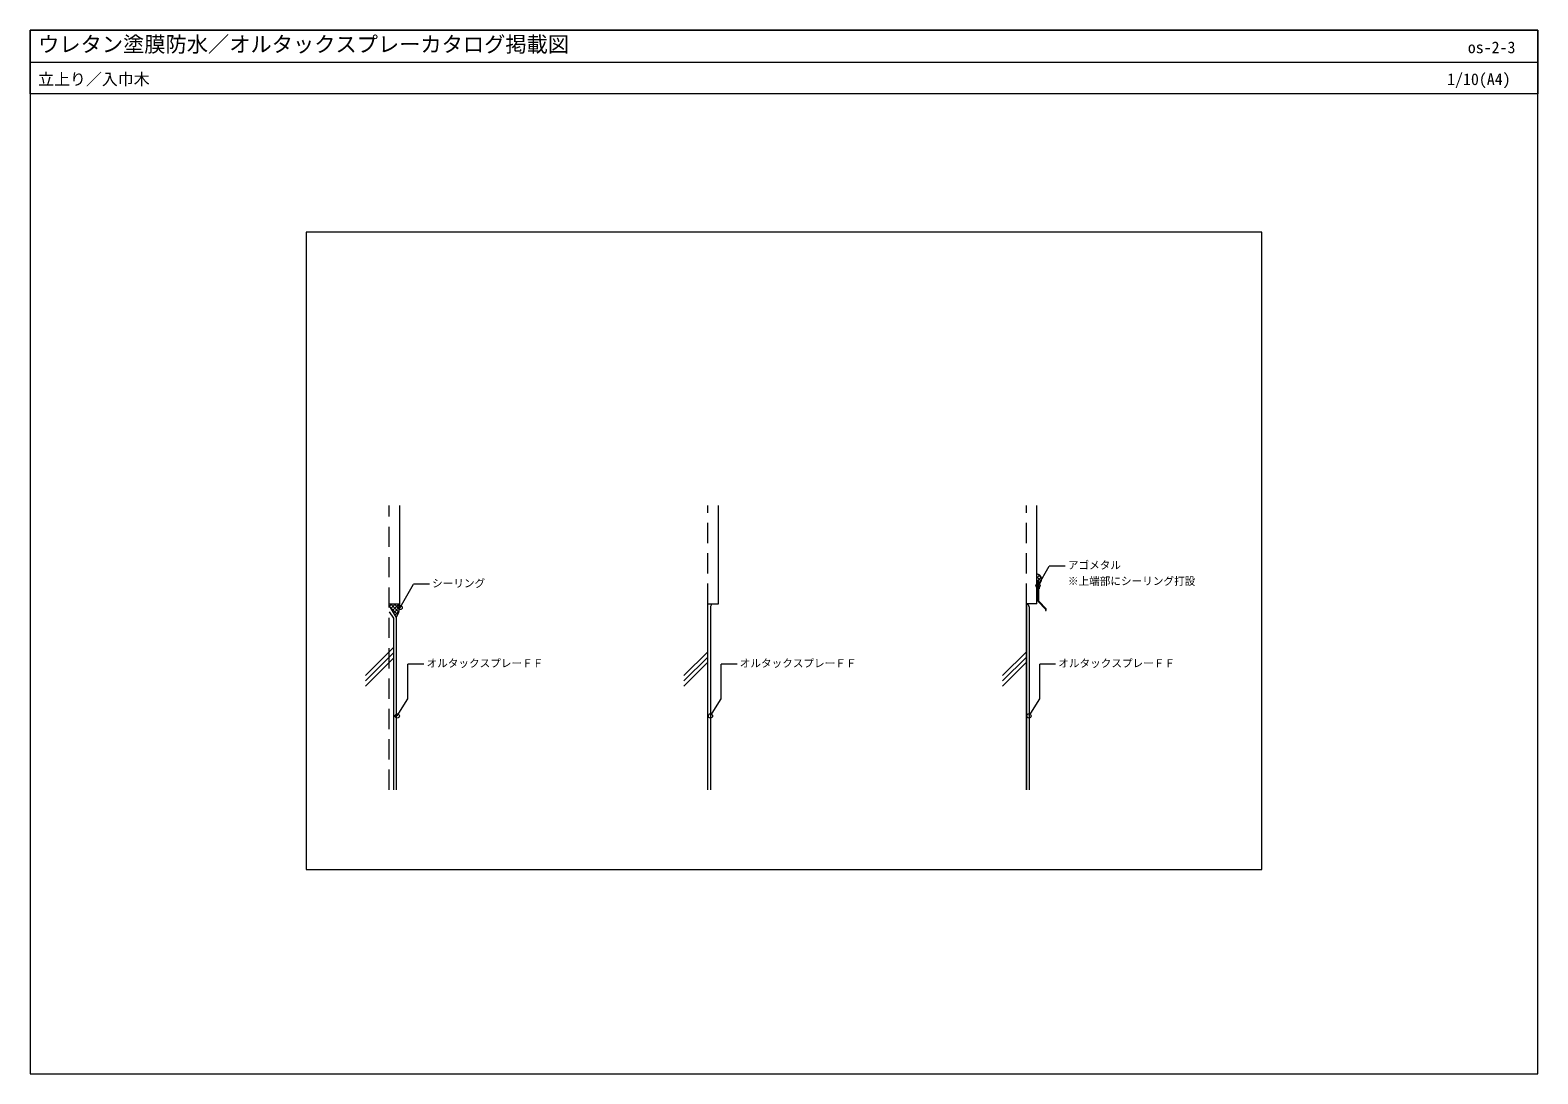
# Model space of a CAD drawing. Units: millimetres, scale not verified. Extents: x -1420 to 1420, y -983 to 983.
import ezdxf
from ezdxf.enums import TextEntityAlignment as Align

# ---------------------------------------------------------------- set-up
doc = ezdxf.new("R2010")
doc.units = ezdxf.units.MM
doc.header["$LTSCALE"] = 3
doc.linetypes.add('USER1', pattern=[50.8, 31.75, -6.35, 6.35, -6.35])
doc.linetypes.add('USER2', pattern=[19.05, 12.7, -6.35])
for name, color, linetype, lineweight in [('0-0_0', 7, 'Continuous', 18), ('0-1_WAKU', 7, 'Continuous', 18), ('0-2_KANAMONO', 4, 'Continuous', 18), ('0-3_KUTAI', 3, 'Continuous', 18), ('0-4_BOUSUI', 1, 'Continuous', 18), ('0-5_HATCH', 9, 'Continuous', 18), ('0-6_MOJI', 7, 'Continuous', 18), ('0-7_kijun', 1, 'USER1', 18)]:
    doc.layers.add(name, color=color, linetype=linetype, lineweight=lineweight)
doc.styles.add('ＭＳ ゴシック', font='')
doc.styles.get('ＭＳ ゴシック').set_extended_font_data('MS Gothic')

msp = doc.modelspace()

# ---------------------------------------------------------------- linework, layer by layer
at = {"layer": '0-0_0'}
msp.add_line((-1419.566, 922.564), (1420.434, 922.564), dxfattribs=at)
msp.add_lwpolyline([(-899.566, -597.799), (900.434, -597.799), (900.434, 602.201), (-899.566, 602.201)], close=True, dxfattribs=at)
at = {"layer": '0-1_WAKU'}
for points in [[(-1419.566, -982.799), (1420.434, -982.799), (1420.434, 982.564), (-1419.566, 982.564)], [(1420.434, 862.564), (-1419.566, 862.564), (-1419.566, 982.564), (1420.434, 982.564)]]:
    msp.add_lwpolyline(points, close=True, dxfattribs=at)
at = {"layer": '0-2_KANAMONO'}
for points in [[(479.234, -68.561), (478.934, -68.861), (478.934, -90.061), (477.934, -90.061), (477.934, -91.561), (478.934, -91.561), (478.934, -93.561), (493.076, -107.703), (493.076, -110.082), (494.576, -110.082), (494.576, -107.082), (480.434, -92.94), (480.434, -53.561), (478.934, -53.561), (478.934, -55.561), (477.934, -55.561), (477.934, -57.061), (478.934, -57.061), (478.934, -68.261)], [(478.934, -89.561), (476.934, -89.561), (476.934, -57.561), (478.934, -57.561)]]:
    msp.add_lwpolyline(points, close=True, dxfattribs=at)
at = {"layer": '0-3_KUTAI', "linetype": 'USER2'}
for p, q in [((-743.066, -447.799), (-743.066, 87.201)), ((-143.066, -97.799), (-143.066, 87.201)), ((456.934, -97.799), (456.934, 87.201))]:
    msp.add_line(p, q, dxfattribs=at)
at = {"layer": '0-3_KUTAI'}
for p, q in [((-123.066, -97.799), (-123.066, 87.201)), ((476.934, -97.799), (476.934, 87.201)), ((-143.066, -97.799), (-123.066, -97.799)), ((-143.066, -447.799), (-143.066, -97.799)), ((456.934, -447.799), (456.934, -97.799)), ((476.934, -97.799), (456.934, -97.799))]:
    msp.add_line(p, q, dxfattribs=at)
for points in [[(-743.066, -97.799), (-723.066, -97.799), (-723.066, 87.201)], [(-743.066, -112.799), (-735.066, -124.7), (-735.066, -447.799)]]:
    msp.add_lwpolyline(points, dxfattribs=at)
at = {"layer": '0-4_BOUSUI'}
for p, q in [((-743.066, -101.326), (-736.075, -114.236)), ((-138.066, -103.031), (-138.066, -447.799)), ((456.934, -97.799), (456.934, -447.799)), ((461.934, -103.031), (461.934, -447.799))]:
    msp.add_line(p, q, dxfattribs=at)
msp.add_lwpolyline([(-736.075, -114.236), (-730.066, -123.176), (-730.066, -447.799)], dxfattribs=at)
for centre, radius, start, end in [((475.447, -51.285), 10.129, 299.49628, 81.55647), ((-761.879, -100.746), 38.925, 324.81482, 4.34323), ((-130.902, -103.954), 7.223, 121.55323, 172.66137), ((456.724, -103.004), 5.21, 359.70207, 87.69225)]:
    msp.add_arc(centre, radius, start, end, dxfattribs=at)
at = {"layer": '0-5_HATCH'}
for p, q in [((476.934, -42.069), (477.613, -41.39)), ((476.934, -48.804), (482.095, -43.643)), ((484.948, -54.795), (476.934, -46.78)), ((476.934, -55.54), (484.88, -47.594)), ((478.934, -55.516), (476.934, -53.516)), ((485.098, -48.209), (478.523, -41.634)), ((480.434, -58.775), (485.204, -54.005)), ((476.934, -58.63), (478.003, -57.561)), ((476.934, -60.875), (478.934, -58.875)), ((476.934, -63.12), (478.934, -61.12)), ((476.934, -65.365), (478.934, -63.365)), ((476.934, -67.611), (478.934, -65.611)), ((476.934, -69.856), (478.934, -67.856)), ((476.934, -72.101), (478.934, -70.101)), ((476.934, -74.346), (478.934, -72.346)), ((476.934, -76.591), (478.934, -74.591)), ((476.934, -78.836), (478.934, -76.836)), ((476.934, -81.081), (478.934, -79.081)), ((476.934, -83.326), (478.934, -81.326)), ((476.934, -85.571), (478.934, -83.571)), ((482.228, -58.809), (480.434, -57.016)), ((-742.592, -102.201), (-738.19, -97.799)), ((-727.071, -118.169), (-742.065, -103.174)), ((-725.078, -113.427), (-740.706, -97.799)), ((-740.226, -106.57), (-731.455, -97.799)), ((-737.839, -110.918), (-724.719, -97.799)), ((-735.225, -115.039), (-723.01, -102.824)), ((-723.657, -108.112), (-733.97, -97.799)), ((-732.612, -119.161), (-724.284, -110.833)), ((-722.976, -102.057), (-727.235, -97.799)), ((476.934, -87.816), (478.934, -85.816)), ((477.434, -89.561), (478.934, -88.061)), ((-729.55, -122.425), (-732.262, -119.713)), ((-788.066, -232.858), (-735.066, -179.858)), ((-788.066, -242.858), (-735.066, -189.858)), ((-188.066, -232.858), (-143.066, -187.858)), ((-188.066, -242.858), (-143.066, -197.858)), ((411.934, -232.858), (456.934, -187.858)), ((411.934, -242.858), (456.934, -197.858)), ((-788.066, -252.858), (-735.066, -199.858)), ((-188.066, -252.858), (-143.066, -207.858)), ((411.934, -252.858), (456.934, -207.858))]:
    msp.add_line(p, q, dxfattribs=at)
at = {"layer": '0-6_MOJI'}
for p, q in [((478.934, -63.497), (500.204, -26.656)), ((530.204, -26.656), (500.204, -26.656)), ((-722.738, -104.679), (-697.467, -60.91)), ((-667.467, -60.91), (-697.467, -60.91)), ((-677.917, -211.412), (-707.917, -211.412)), ((-707.917, -276.363), (-707.917, -211.412)), ((-87.917, -211.412), (-117.917, -211.412)), ((-117.917, -276.363), (-117.917, -211.412)), ((512.083, -211.412), (482.083, -211.412)), ((482.083, -276.363), (482.083, -211.412)), ((-728.066, -308.839), (-707.917, -276.363)), ((-138.066, -308.839), (-117.917, -276.363)), ((461.934, -308.839), (482.083, -276.363))]:
    msp.add_line(p, q, dxfattribs=at)
for centre in [(478.934, -63.497), (-722.738, -104.679), (-728.066, -308.839), (-138.066, -308.839), (461.934, -308.839)]:
    msp.add_circle(centre, 4, dxfattribs=at)
at = {"layer": '0-7_kijun'}
msp.add_line((482.184, -68.561), (475.184, -68.561), dxfattribs=at)

# ---------------------------------------------------------------- texts
at = {"layer": '0-1_WAKU', "style": 'ＭＳ ゴシック'}
for s, height, p in [('ウレタン塗膜防水／オルタックスプレーカタログ掲載図', 29.33, (-1404.566, 932.564)), ('os-2-3', 21.99, (1288.48, 932.564)), ('立上り／入巾木', 21.99, (-1404.566, 872.564)), ('1/10(A4)', 21.99, (1249.495, 872.564))]:
    msp.add_text(s, height=height, dxfattribs=at).set_placement(p, align=Align.BOTTOM_LEFT)
at = {"layer": '0-6_MOJI', "style": 'ＭＳ ゴシック'}
for s, p in [('アゴメタル', (535.204, -36.656)), ('シーリング', (-662.467, -70.91)), ('※上端部にシーリング打設', (535.204, -66.656)), ('オルタックスプレーＦＦ', (-672.917, -221.412)), ('オルタックスプレーＦＦ', (-82.917, -221.412)), ('オルタックスプレーＦＦ', (517.083, -221.412))]:
    msp.add_text(s, height=14.66, dxfattribs=at).set_placement(p, align=Align.BOTTOM_LEFT)

doc.saveas('drawing.dxf')
